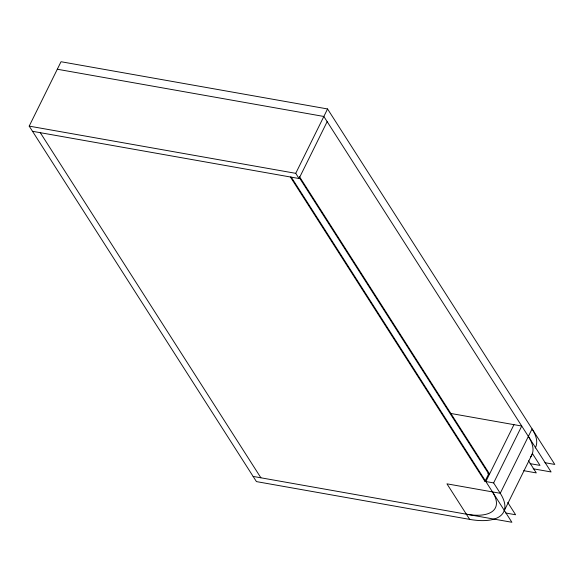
<?xml version="1.0" encoding="UTF-8"?>
<svg xmlns="http://www.w3.org/2000/svg" width="584" height="584" viewBox="0 0 584 584"><rect width="100%" height="100%" fill="white"/><g stroke="black" fill="none" stroke-linecap="round" stroke-linejoin="round"><path stroke-width="0.88" d="M535.251 447.986A63.291 26.55 26.3 0 0 532.075 428.897L500.254 493.283A63.291 26.55 26.3 0 1 469.675 519.388L256.442 481.603L29.2 126.122L61.021 61.729L327.558 108.953L554.8 464.441L544.93 462.696M327.157 121.654L299.052 178.529L295.738 173.338L327.558 108.953M469.675 519.388L446.95 483.837L500.254 493.283L493.626 482.91L484.961 481.377L488.677 473.865L299.504 177.938M485.851 481.537L513.964 424.663M493.626 482.91L521.738 426.035L450.315 413.384M504.233 510.744L532.002 454.564M57.312 69.24L323.843 116.464L551.084 471.952L533.141 468.777M29.2 126.122L295.738 173.338M32.514 131.305L299.052 178.529M530.141 463.645L540.003 465.397L532.265 453.293M523.739 470.682L536.287 472.909L528.549 460.805M487.771 473.704L489.567 474.026L299.409 176.558M505.744 513.007L515.606 514.76L507.744 502.459M253.127 476.42L511.891 522.271L291.277 177.149M290.387 176.988L484.961 481.377M40.289 132.678L260.902 477.8M528.367 436.409A63.291 26.55 26.3 0 1 530.352 457.228M492.48 491.903A54.064 22.674 26.3 0 1 466.361 514.197"/></g></svg>
